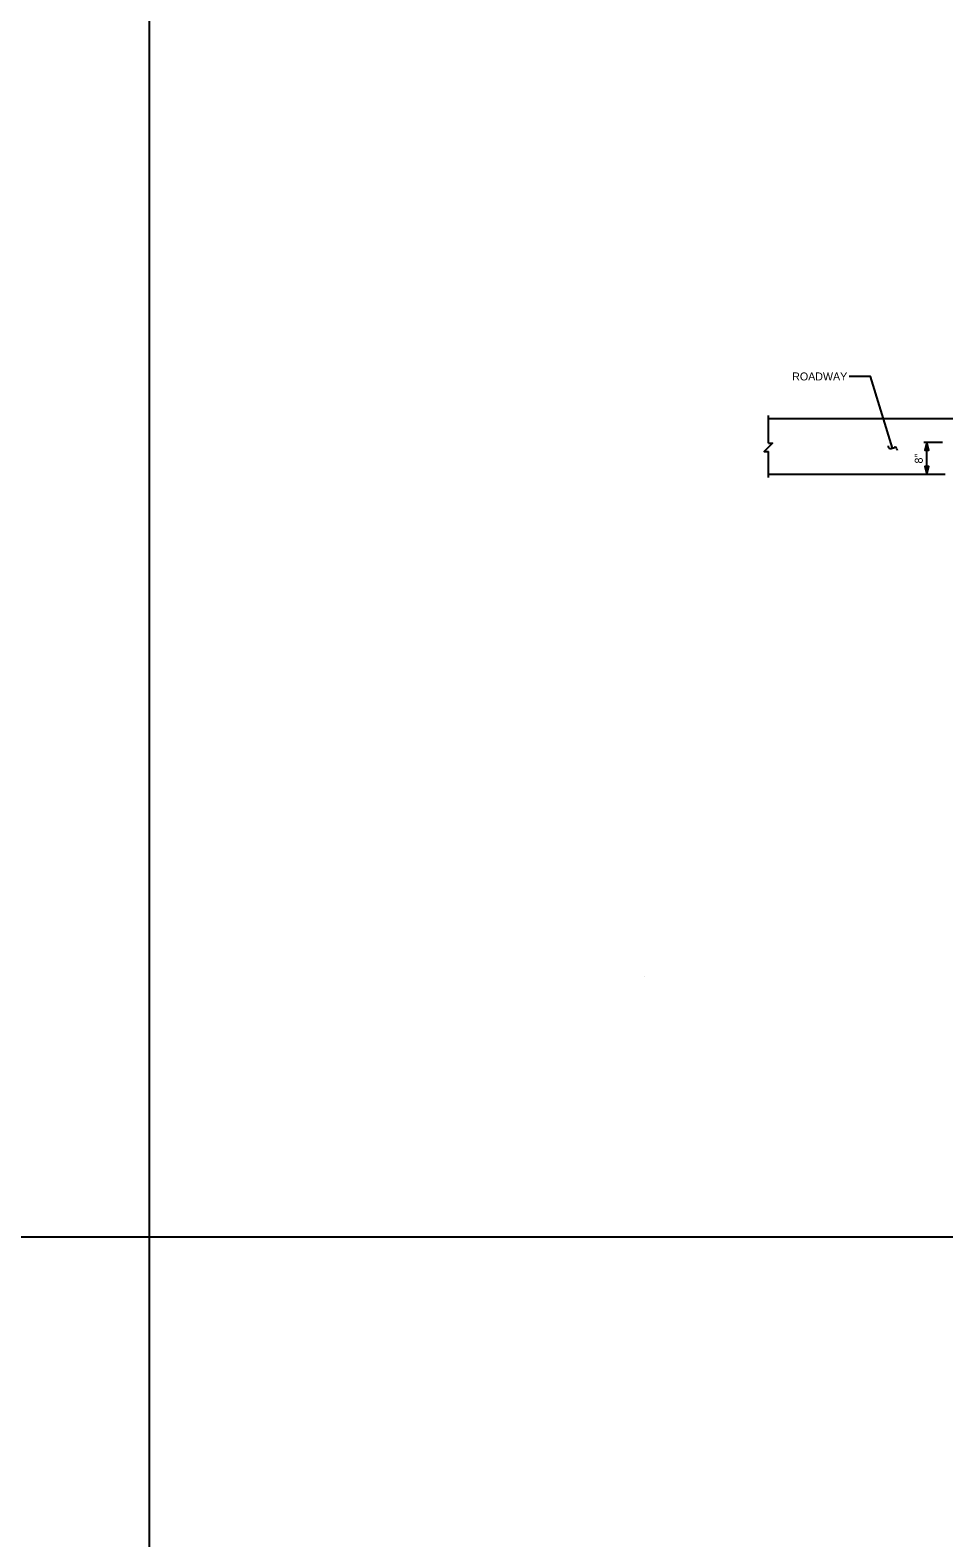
# Model space of a CAD drawing. Extents: x 0 to 2289, y 0 to 839.
# Drawn here: x 383.4 to 526.7, y 237.3 to 473.7 of the extents above; entities that cross this region are included whole.
import ezdxf

# ---------------------------------------------------------------- set-up
doc = ezdxf.new("R2010")
doc.units = 0
for name, color, linetype in [('Arrowhead Terminators', 7, 'Continuous'), ('Dimension Lines', 7, 'Continuous'), ('Mis Beam Bolsters', 7, 'Continuous'), ('Mis Center Lines', 7, 'Continuous'), ('Mis Object Lines', 7, 'Continuous'), ('Plot Label', 7, 'Continuous'), ('Plot Shape', 7, 'Continuous'), ('Sub End Bent Cap Lines', 7, 'Continuous')]:
    doc.layers.add(name, color=color, linetype=linetype)

msp = doc.modelspace()

# ---------------------------------------------------------------- linework, layer by layer
at = {"layer": 'Arrowhead Terminators'}
for points in [[(524, 409.1), (523.69, 407.87), (524.31, 407.87)], [(524, 404.1), (524.31, 405.33), (523.69, 405.33)]]:
    msp.add_lwpolyline(points, close=True, dxfattribs=at)
at = {"layer": 'Mis Beam Bolsters'}
for p, q in [((517.93, 408.55), (517.95, 408.41)), ((518.38, 408.15), (518.91, 408.31)), ((519.29, 408.07), (519.32, 407.89))]:
    msp.add_line(p, q, dxfattribs=at)
for centre, radius, start, end in [((518.26, 408.43), 0.311, 183.755, 293.5539), ((519.01, 408.05), 0.276, 2.8234, 111.109)]:
    msp.add_arc(centre, radius, start, end, dxfattribs=at)
at = {"layer": 'Mis Center Lines'}
for p, q in [((402.02, 667.07), (402.02, 0)), ((0, 284.5), (2289.16, 284.5))]:
    msp.add_line(p, q, dxfattribs=at)
at = {"layer": 'Mis Object Lines'}
for p, q in [((499.14, 412.82), (530.6, 412.82)), ((499.14, 404.1), (526.88, 404.1))]:
    msp.add_line(p, q, dxfattribs=at)
at = {"layer": 'Plot Label'}
for p, q in [((526.45, 409.1), (523.51, 409.1)), ((524, 404.1), (524, 409.1))]:
    msp.add_line(p, q, dxfattribs=at)
msp.add_lwpolyline([(518.61, 408.21), (515.18, 419.44), (511.81, 419.44)], dxfattribs=at)
at = {"layer": 'Plot Shape'}
msp.add_line((479.67, 325.35), (479.67, 325.35), dxfattribs=at)
at = {"layer": 'Sub End Bent Cap Lines'}
for p, q in [((499.14, 408.98), (499.14, 413.32)), ((499.14, 403.6), (499.14, 407.66))]:
    msp.add_line(p, q, dxfattribs=at)
msp.add_lwpolyline([(499.14, 408.98), (499.79, 408.98), (498.47, 407.66), (499.14, 407.66)], dxfattribs=at)

# ---------------------------------------------------------------- texts
at = {"layer": 'Dimension Lines'}
msp.add_text('ROADWAY', height=1.249, dxfattribs=at).set_placement((502.88, 418.81))
msp.add_text('8"', height=1.25, rotation=90, dxfattribs=at).set_placement((523.36, 405.78))

doc.saveas('drawing.dxf')
